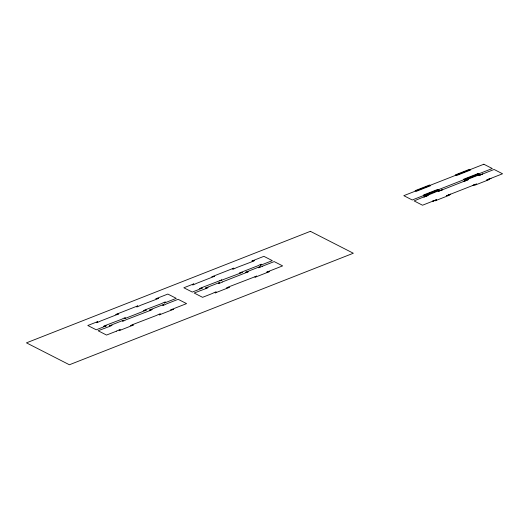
<?xml version="1.0" encoding="UTF-8"?>
<svg xmlns="http://www.w3.org/2000/svg" width="529" height="529" viewBox="0 0 529 529"><rect width="100%" height="100%" fill="white"/><g stroke="black" fill="none" stroke-linecap="round" stroke-linejoin="round"><path stroke-width="0.79" d="M118.41 314.041L100.417 321.09C98.844 321.923 94.255 324.032 97.812 321.566L87.807 325.494L96.232 329.798L106.236 325.864L103.651 326.347L105 325.619L121.61 319.278C123.244 318.405 127.575 316.388 124.249 318.795L146.282 310.139L143.676 310.616L145.184 309.835L161.669 303.547C163.382 302.628 167.633 300.67 164.288 303.064L176.269 298.356L167.838 294.058L155.863 298.766L158.469 298.303L157.073 299.024L140.463 305.359C138.968 306.159 134.346 308.295 137.851 305.835L115.818 314.49L118.403 314.028M221.664 279.986L201.046 287.895L199.664 288.609L202.283 288.14L192.278 292.068L183.847 287.769L193.852 283.842C190.261 286.348 194.87 284.166 196.471 283.385L214.45 276.317M170.893 309.763L186.572 303.613L178.141 299.315L166.47 303.904C164.777 304.823 160.624 306.721 163.792 304.406L149.542 310.001L152.167 309.538L150.62 310.318L126.252 319.695C124.533 320.627 120.314 322.551 123.647 320.171L109.397 325.771L112.022 325.309L110.607 326.036L98.11 330.751L106.534 335.055L116.433 331.167M266.933 272.038L282.618 265.889L274.187 261.591L262.523 266.186M116.426 331.154C118.073 330.341 122.576 328.211 119.051 330.698L133.295 325.097L130.683 325.573L132.237 324.773L156.577 315.396C158.184 314.57 162.72 312.434 159.196 314.927L173.446 309.333L170.913 309.782M258.502 267.734L260.235 266.887L259.832 266.676L245.588 272.276L248.213 271.813L222.312 281.977M262.523 266.213L258.522 267.753M222.306 282.01C220.619 282.803 216.328 284.9 219.687 282.446L205.444 288.047L208.062 287.584L206.654 288.305L194.15 293.026L202.581 297.324L212.479 293.436C214.238 292.524 218.451 290.56 215.098 292.967L229.341 287.373L226.729 287.849L228.283 287.049L256.638 276.112M221.658 280.02L219.892 280.866L242.328 272.409L239.71 272.865L257.716 265.822C259.369 264.917 263.7 262.953 260.334 265.34L272.316 260.632L263.885 256.334L251.91 261.035L254.509 260.579L253.12 261.3L236.503 267.634C234.922 268.474 230.333 270.577 233.897 268.11L211.864 276.766L214.45 276.33M256.631 276.138L254.839 276.998L255.243 277.203L269.486 271.602L266.953 272.051M423.98 197.006L428.001 195.472L423.98 197.006M432.405 201.311L436.432 199.77L432.405 201.311M438.224 191.412L442.244 189.871L438.237 191.392M446.655 195.717L450.675 194.176L446.661 195.697M464.125 181.242L468.145 179.701L464.125 181.242M472.556 185.54L476.576 183.999L472.562 185.52M478.441 175.615L482.461 174.081L478.441 175.615M486.872 179.92L490.892 178.379L486.872 179.92M310.384 231.325L26.45 342.852L69.398 364.765L353.326 253.239L310.384 231.325M429.343 185.097L415.1 190.691L416.323 191.313L430.573 185.719L429.343 185.097M469.494 169.326L455.244 174.92L456.467 175.549L470.717 169.948L469.494 169.326M483.843 164.235L403.806 195.67L412.236 199.975L492.274 168.533L483.843 164.235M437.774 189.395L423.531 194.989L424.754 195.618L438.997 190.017L437.774 189.395M477.918 173.624L463.675 179.225L464.898 179.847L479.148 174.253L477.918 173.624M439.625 190.341L414.088 200.914L422.512 205.219L434.408 200.544L435.03 200.861L449.273 195.261L448.658 194.95L474.559 184.773L475.174 185.09L489.424 179.496L488.803 179.179L502.55 173.776L494.119 169.478L480.378 174.881L479.77 174.57L465.52 180.164L466.128 180.475L440.227 190.645L439.625 190.341"/></g></svg>
